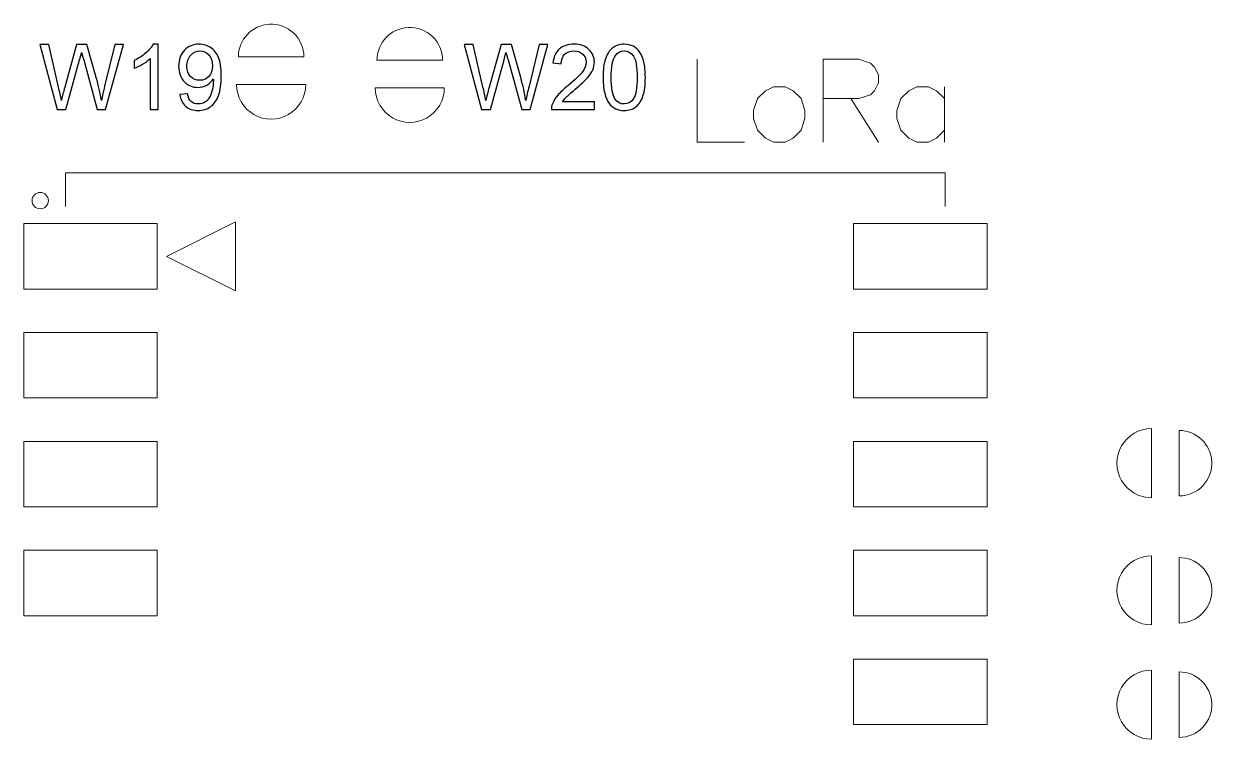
# Model space of a CAD drawing. Header units: millimetres. Extents: x -105 to 95, y -39 to 71.
# Drawn here: x -16.7 to 5.14, y -7.25 to 5.89 of the extents above; entities that cross this region are included whole.
import ezdxf

# ---------------------------------------------------------------- set-up
doc = ezdxf.new("R2010")
doc.units = ezdxf.units.MM
doc.header["$MEASUREMENT"] = 0
for name, color, linetype in [('Livello 1', 7, 'Continuous'), ('MultiLayer', 7, 'Continuous'), ('TopOverlay', 7, 'Continuous')]:
    doc.layers.add(name, color=color, linetype=linetype)

msp = doc.modelspace()

# ---------------------------------------------------------------- linework, layer by layer
at = {"layer": 'Livello 1', "color": 6, "lineweight": 9}
for points in [[(-12.1868, 5.8861), (-12.5073, 5.87), (-12.759, 5.6054), (-12.759, 5.2844), (-12.759, 5.2844), (-12.759, 5.2844), (-11.5542, 5.2844), (-11.5542, 5.2844), (-11.5542, 5.2844), (-11.5542, 5.4494), (-11.6219, 5.6072), (-11.7414, 5.7209), (-11.7414, 5.7209), (-11.861, 5.8346), (-12.022, 5.8943), (-12.1868, 5.8861)], [(-9.6385, 5.8258), (-9.959, 5.8097), (-10.2107, 5.5451), (-10.2107, 5.2241), (-10.2107, 5.2241), (-10.2107, 5.2241), (-9.0059, 5.2241), (-9.0059, 5.2241), (-9.0059, 5.2241), (-9.0059, 5.3891), (-9.0736, 5.5469), (-9.1931, 5.6606), (-9.1931, 5.6606), (-9.3127, 5.7743), (-9.4737, 5.834), (-9.6385, 5.8258)], [(-11.5216, 4.7764), (-11.5216, 4.7764), (-12.7916, 4.7764), (-12.7916, 4.7764), (-12.7916, 4.7764), (-12.7916, 4.5495), (-12.6706, 4.3399), (-12.4741, 4.2265), (-12.4741, 4.2265), (-12.2776, 4.113), (-12.0356, 4.113), (-11.8391, 4.2265), (-11.8391, 4.2265), (-11.6426, 4.3399), (-11.5216, 4.5495), (-11.5216, 4.7764)], [(-8.9733, 4.7161), (-8.9733, 4.7161), (-10.2433, 4.7161), (-10.2433, 4.7161), (-10.2433, 4.7161), (-10.2433, 4.4892), (-10.1223, 4.2796), (-9.9258, 4.1662), (-9.9258, 4.1662), (-9.7293, 4.0527), (-9.4873, 4.0527), (-9.2908, 4.1662), (-9.2908, 4.1662), (-9.0943, 4.2796), (-8.9733, 4.4892), (-8.9733, 4.7161)], [(4.0216, -2.8147), (4.0216, -2.8147), (4.0216, -1.5447), (4.0216, -1.5447), (4.0216, -1.5447), (3.7947, -1.5447), (3.5851, -1.6657), (3.4717, -1.8622), (3.4717, -1.8622), (3.3582, -2.0587), (3.3582, -2.3007), (3.4717, -2.4972), (3.4717, -2.4972), (3.5851, -2.6937), (3.7947, -2.8147), (4.0216, -2.8147)], [(5.1313, -2.1495), (5.1152, -1.829), (4.8506, -1.5773), (4.5296, -1.5773), (4.5296, -1.5773), (4.5296, -1.5773), (4.5296, -2.7821), (4.5296, -2.7821), (4.5296, -2.7821), (4.6946, -2.7821), (4.8524, -2.7144), (4.9661, -2.5949), (4.9661, -2.5949), (5.0798, -2.4753), (5.1395, -2.3143), (5.1313, -2.1495)], [(4.0216, -5.1513), (4.0216, -5.1513), (4.0216, -3.8813), (4.0216, -3.8813), (4.0216, -3.8813), (3.7947, -3.8813), (3.5851, -4.0023), (3.4717, -4.1988), (3.4717, -4.1988), (3.3582, -4.3953), (3.3582, -4.6373), (3.4717, -4.8338), (3.4717, -4.8338), (3.5851, -5.0303), (3.7947, -5.1513), (4.0216, -5.1513)], [(5.1313, -4.4861), (5.1152, -4.1656), (4.8506, -3.9139), (4.5296, -3.9139), (4.5296, -3.9139), (4.5296, -3.9139), (4.5296, -5.1187), (4.5296, -5.1187), (4.5296, -5.1187), (4.6946, -5.1187), (4.8524, -5.051), (4.9661, -4.9315), (4.9661, -4.9315), (5.0798, -4.8119), (5.1395, -4.6509), (5.1313, -4.4861)], [(4.0216, -7.2513), (4.0216, -7.2513), (4.0216, -5.9813), (4.0216, -5.9813), (4.0216, -5.9813), (3.7947, -5.9813), (3.5851, -6.1023), (3.4717, -6.2988), (3.4717, -6.2988), (3.3582, -6.4953), (3.3582, -6.7373), (3.4717, -6.9338), (3.4717, -6.9338), (3.5851, -7.1303), (3.7947, -7.2513), (4.0216, -7.2513)], [(5.1313, -6.5861), (5.1152, -6.2656), (4.8506, -6.0139), (4.5296, -6.0139), (4.5296, -6.0139), (4.5296, -6.0139), (4.5296, -7.2187), (4.5296, -7.2187), (4.5296, -7.2187), (4.6946, -7.2187), (4.8524, -7.151), (4.9661, -7.0315), (4.9661, -7.0315), (5.0798, -6.9119), (5.1395, -6.7509), (5.1313, -6.5861)]]:
    msp.add_open_spline(points, degree=3, knots=[0, 0, 0, 0, 0.2, 0.2, 0.2, 0.2, 0.4, 0.4, 0.4, 0.4, 0.6, 0.6, 0.6, 0.6, 1, 1, 1, 1], dxfattribs=at)
at = {"layer": 'MultiLayer', "lineweight": 9}
for points in [[(-15.9344, 3.1547), (-15.9344, 3.1547), (0.2329, 3.1547), (0.2329, 3.1547)], [(-15.9344, 2.5368), (-15.9344, 2.5368), (-15.9344, 3.1547), (-15.9344, 3.1547)], [(0.2329, 2.5365), (0.2329, 2.5365), (0.2329, 3.1547), (0.2329, 3.1547)], [(-16.7025, 2.2219), (-16.7025, 2.2219), (-16.7025, 1.0187), (-16.7025, 1.0187)], [(-14.2493, 2.2219), (-14.2493, 2.2219), (-16.7025, 2.2219), (-16.7025, 2.2219)], [(-14.2493, 1.0187), (-14.2493, 1.0187), (-14.2493, 2.2219), (-14.2493, 2.2219)], [(-12.8109, 2.2553), (-12.8109, 2.2553), (-14.0809, 1.6203), (-14.0809, 1.6203)], [(-12.8109, 0.9853), (-12.8109, 0.9853), (-12.8109, 2.2553), (-12.8109, 2.2553)], [(-1.4525, 2.2219), (-1.4525, 2.2219), (-1.4525, 1.0187), (-1.4525, 1.0187)], [(1.0007, 2.2219), (1.0007, 2.2219), (-1.4525, 2.2219), (-1.4525, 2.2219)], [(1.0007, 1.0187), (1.0007, 1.0187), (1.0007, 2.2219), (1.0007, 2.2219)], [(-14.0809, 1.6203), (-14.0809, 1.6203), (-12.8109, 0.9853), (-12.8109, 0.9853)], [(-16.7025, 1.0187), (-16.7025, 1.0187), (-14.2493, 1.0187), (-14.2493, 1.0187)], [(-1.4525, 1.0187), (-1.4525, 1.0187), (1.0007, 1.0187), (1.0007, 1.0187)], [(-16.7025, 0.2219), (-16.7025, 0.2219), (-16.7025, -0.9813), (-16.7025, -0.9813)], [(-14.2493, 0.2219), (-14.2493, 0.2219), (-16.7025, 0.2219), (-16.7025, 0.2219)], [(-14.2493, -0.9813), (-14.2493, -0.9813), (-14.2493, 0.2219), (-14.2493, 0.2219)], [(-1.4525, 0.2219), (-1.4525, 0.2219), (-1.4525, -0.9813), (-1.4525, -0.9813)], [(1.0007, 0.2219), (1.0007, 0.2219), (-1.4525, 0.2219), (-1.4525, 0.2219)], [(1.0007, -0.9813), (1.0007, -0.9813), (1.0007, 0.2219), (1.0007, 0.2219)], [(-16.7025, -0.9813), (-16.7025, -0.9813), (-14.2493, -0.9813), (-14.2493, -0.9813)], [(-1.4525, -0.9813), (-1.4525, -0.9813), (1.0007, -0.9813), (1.0007, -0.9813)], [(-16.7025, -1.7781), (-16.7025, -1.7781), (-16.7025, -2.9813), (-16.7025, -2.9813)], [(-14.2493, -1.7781), (-14.2493, -1.7781), (-16.7025, -1.7781), (-16.7025, -1.7781)], [(-14.2493, -2.9813), (-14.2493, -2.9813), (-14.2493, -1.7781), (-14.2493, -1.7781)], [(-1.4525, -1.7781), (-1.4525, -1.7781), (-1.4525, -2.9813), (-1.4525, -2.9813)], [(1.0007, -1.7781), (1.0007, -1.7781), (-1.4525, -1.7781), (-1.4525, -1.7781)], [(1.0007, -2.9813), (1.0007, -2.9813), (1.0007, -1.7781), (1.0007, -1.7781)], [(-16.7025, -2.9813), (-16.7025, -2.9813), (-14.2493, -2.9813), (-14.2493, -2.9813)], [(-1.4525, -2.9813), (-1.4525, -2.9813), (1.0007, -2.9813), (1.0007, -2.9813)], [(-16.7025, -3.7781), (-16.7025, -3.7781), (-16.7025, -4.9813), (-16.7025, -4.9813)], [(-14.2493, -3.7781), (-14.2493, -3.7781), (-16.7025, -3.7781), (-16.7025, -3.7781)], [(-14.2493, -4.9813), (-14.2493, -4.9813), (-14.2493, -3.7781), (-14.2493, -3.7781)], [(-1.4525, -3.7781), (-1.4525, -3.7781), (-1.4525, -4.9813), (-1.4525, -4.9813)], [(1.0007, -3.7781), (1.0007, -3.7781), (-1.4525, -3.7781), (-1.4525, -3.7781)], [(1.0007, -4.9813), (1.0007, -4.9813), (1.0007, -3.7781), (1.0007, -3.7781)], [(-16.7025, -4.9813), (-16.7025, -4.9813), (-14.2493, -4.9813), (-14.2493, -4.9813)], [(-1.4525, -4.9813), (-1.4525, -4.9813), (1.0007, -4.9813), (1.0007, -4.9813)], [(-1.4525, -5.7781), (-1.4525, -5.7781), (-1.4525, -6.9813), (-1.4525, -6.9813)], [(1.0007, -5.7781), (1.0007, -5.7781), (-1.4525, -5.7781), (-1.4525, -5.7781)], [(1.0007, -6.9813), (1.0007, -6.9813), (1.0007, -5.7781), (1.0007, -5.7781)], [(-1.4525, -6.9813), (-1.4525, -6.9813), (1.0007, -6.9813), (1.0007, -6.9813)]]:
    msp.add_open_spline(points, degree=3, dxfattribs=at)
msp.add_open_spline([(-16.2509, 2.6453), (-16.2509, 2.7282), (-16.3181, 2.7953), (-16.4009, 2.7953), (-16.4009, 2.7953), (-16.4837, 2.7953), (-16.5509, 2.7282), (-16.5509, 2.6453), (-16.5509, 2.6453), (-16.5509, 2.5625), (-16.4837, 2.4953), (-16.4009, 2.4953), (-16.4009, 2.4953), (-16.3181, 2.4953), (-16.2509, 2.5625), (-16.2509, 2.6453)], degree=3, knots=[0, 0, 0, 0, 0.2, 0.2, 0.2, 0.2, 0.4, 0.4, 0.4, 0.4, 0.6, 0.6, 0.6, 0.6, 1, 1, 1, 1], dxfattribs=at)
at = {"layer": 'TopOverlay', "color": 6}
for points, knots in [([(-16.0917, 4.3203), (-16.0917, 4.3203), (-16.4059, 5.5137), (-16.4059, 5.5137), (-16.4059, 5.5137), (-16.4059, 5.5137), (-16.242, 5.5137), (-16.242, 5.5137), (-16.242, 5.5137), (-16.242, 5.5137), (-16.0631, 4.7311), (-16.0631, 4.7311), (-16.0631, 4.7311), (-16.0437, 4.6492), (-16.0264, 4.5678), (-16.0117, 4.4872), (-16.0117, 4.4872), (-15.9803, 4.6145), (-15.962, 4.6878), (-15.9567, 4.7073), (-15.9567, 4.7073), (-15.9567, 4.7073), (-15.7312, 5.5137), (-15.7312, 5.5137), (-15.7312, 5.5137), (-15.7312, 5.5137), (-15.5409, 5.5137), (-15.5409, 5.5137), (-15.5409, 5.5137), (-15.5409, 5.5137), (-15.3698, 4.9095), (-15.3698, 4.9095), (-15.3698, 4.9095), (-15.3278, 4.7595), (-15.2967, 4.6186), (-15.2767, 4.4872), (-15.2767, 4.4872), (-15.2609, 4.5625), (-15.2406, 4.6489), (-15.2159, 4.7464), (-15.2159, 4.7464), (-15.2159, 4.7464), (-15.0295, 5.5137), (-15.0295, 5.5137), (-15.0295, 5.5137), (-15.0295, 5.5137), (-14.8709, 5.5137), (-14.8709, 5.5137), (-14.8709, 5.5137), (-14.8709, 5.5137), (-15.1975, 4.3203), (-15.1975, 4.3203), (-15.1975, 4.3203), (-15.1975, 4.3203), (-15.3512, 4.3203), (-15.3512, 4.3203), (-15.3512, 4.3203), (-15.3512, 4.3203), (-15.6014, 5.2295), (-15.6014, 5.2295), (-15.6014, 5.2295), (-15.6226, 5.3056), (-15.6353, 5.3523), (-15.6401, 5.3695), (-15.6401, 5.3695), (-15.6537, 5.315), (-15.6659, 5.2684), (-15.6764, 5.2298), (-15.6764, 5.2298), (-15.6764, 5.2298), (-15.9267, 4.3203), (-15.9267, 4.3203), (-15.9267, 4.3203), (-15.9267, 4.3203), (-16.0917, 4.3203), (-16.0917, 4.3203)], [0, 0, 0, 0, 0.05, 0.05, 0.05, 0.05, 0.1, 0.1, 0.1, 0.1, 0.15, 0.15, 0.15, 0.15, 0.2, 0.2, 0.2, 0.2, 0.25, 0.25, 0.25, 0.25, 0.3, 0.3, 0.3, 0.3, 0.35, 0.35, 0.35, 0.35, 0.4, 0.4, 0.4, 0.4, 0.45, 0.45, 0.45, 0.45, 0.5, 0.5, 0.5, 0.5, 0.55, 0.55, 0.55, 0.55, 0.6, 0.6, 0.6, 0.6, 0.65, 0.65, 0.65, 0.65, 0.7, 0.7, 0.7, 0.7, 0.75, 0.75, 0.75, 0.75, 0.8, 0.8, 0.8, 0.8, 0.85, 0.85, 0.85, 0.85, 0.9, 0.9, 0.9, 0.9, 1, 1, 1, 1]), ([(-14.2328, 4.3203), (-14.2328, 4.3203), (-14.3795, 4.3203), (-14.3795, 4.3203), (-14.3795, 4.3203), (-14.3795, 4.3203), (-14.3795, 5.2542), (-14.3795, 5.2542), (-14.3795, 5.2542), (-14.4147, 5.2203), (-14.4611, 5.1867), (-14.5183, 5.1531), (-14.5183, 5.1531), (-14.5756, 5.1195), (-14.6272, 5.0942), (-14.6728, 5.0775), (-14.6728, 5.0775), (-14.6728, 5.0775), (-14.6728, 5.2192), (-14.6728, 5.2192), (-14.6728, 5.2192), (-14.5909, 5.2575), (-14.5192, 5.3042), (-14.4578, 5.3592), (-14.4578, 5.3592), (-14.3964, 5.4139), (-14.3528, 5.467), (-14.3272, 5.5187), (-14.3272, 5.5187), (-14.3272, 5.5187), (-14.2328, 5.5187), (-14.2328, 5.5187), (-14.2328, 5.5187), (-14.2328, 5.5187), (-14.2328, 4.3203), (-14.2328, 4.3203)], [0, 0, 0, 0, 0.1, 0.1, 0.1, 0.1, 0.2, 0.2, 0.2, 0.2, 0.3, 0.3, 0.3, 0.3, 0.4, 0.4, 0.4, 0.4, 0.5, 0.5, 0.5, 0.5, 0.6, 0.6, 0.6, 0.6, 0.7, 0.7, 0.7, 0.7, 0.8, 0.8, 0.8, 0.8, 1, 1, 1, 1]), ([(-13.8341, 4.597), (-13.8341, 4.597), (-13.6941, 4.6086), (-13.6941, 4.6086), (-13.6941, 4.6086), (-13.6822, 4.5425), (-13.6594, 4.4947), (-13.6258, 4.465), (-13.6258, 4.465), (-13.5922, 4.4353), (-13.5491, 4.4203), (-13.4963, 4.4203), (-13.4963, 4.4203), (-13.4513, 4.4203), (-13.4119, 4.4306), (-13.3777, 4.4514), (-13.3777, 4.4514), (-13.3436, 4.472), (-13.3158, 4.4995), (-13.2944, 4.5342), (-13.2944, 4.5342), (-13.273, 4.5686), (-13.255, 4.6153), (-13.2402, 4.6739), (-13.2402, 4.6739), (-13.2255, 4.7325), (-13.2183, 4.7923), (-13.2183, 4.8531), (-13.2183, 4.8531), (-13.2183, 4.8595), (-13.2186, 4.8695), (-13.2191, 4.8825), (-13.2191, 4.8825), (-13.2483, 4.8359), (-13.2883, 4.7978), (-13.3388, 4.7689), (-13.3388, 4.7689), (-13.3894, 4.7398), (-13.4444, 4.7253), (-13.5033, 4.7253), (-13.5033, 4.7253), (-13.6019, 4.7253), (-13.6852, 4.7611), (-13.7536, 4.8328), (-13.7536, 4.8328), (-13.8216, 4.9042), (-13.8558, 4.9986), (-13.8558, 5.1159), (-13.8558, 5.1159), (-13.8558, 5.237), (-13.8202, 5.3342), (-13.7489, 5.4081), (-13.7489, 5.4081), (-13.6777, 5.4817), (-13.5886, 5.5187), (-13.4811, 5.5187), (-13.4811, 5.5187), (-13.4038, 5.5187), (-13.333, 5.4978), (-13.2686, 5.4559), (-13.2686, 5.4559), (-13.2044, 5.4142), (-13.1558, 5.3548), (-13.1225, 5.2773), (-13.1225, 5.2773), (-13.0891, 5.2), (-13.0724, 5.0881), (-13.0724, 4.9417), (-13.0724, 4.9417), (-13.0724, 4.7892), (-13.0888, 4.6678), (-13.1219, 4.5775), (-13.1219, 4.5775), (-13.155, 4.487), (-13.2044, 4.4184), (-13.2697, 4.3711), (-13.2697, 4.3711), (-13.335, 4.3239), (-13.4113, 4.3003), (-13.4991, 4.3003), (-13.4991, 4.3003), (-13.5925, 4.3003), (-13.6686, 4.3261), (-13.7277, 4.3781), (-13.7277, 4.3781), (-13.7866, 4.43), (-13.8222, 4.5031), (-13.8341, 4.597)], [0, 0, 0, 0, 0.0434783, 0.0434783, 0.0434783, 0.0434783, 0.0869565, 0.0869565, 0.0869565, 0.0869565, 0.1304348, 0.1304348, 0.1304348, 0.1304348, 0.173913, 0.173913, 0.173913, 0.173913, 0.2173913, 0.2173913, 0.2173913, 0.2173913, 0.2608696, 0.2608696, 0.2608696, 0.2608696, 0.3043478, 0.3043478, 0.3043478, 0.3043478, 0.3478261, 0.3478261, 0.3478261, 0.3478261, 0.3913043, 0.3913043, 0.3913043, 0.3913043, 0.4347826, 0.4347826, 0.4347826, 0.4347826, 0.4782609, 0.4782609, 0.4782609, 0.4782609, 0.5217391, 0.5217391, 0.5217391, 0.5217391, 0.5652174, 0.5652174, 0.5652174, 0.5652174, 0.6086957, 0.6086957, 0.6086957, 0.6086957, 0.6521739, 0.6521739, 0.6521739, 0.6521739, 0.6956522, 0.6956522, 0.6956522, 0.6956522, 0.7391304, 0.7391304, 0.7391304, 0.7391304, 0.7826087, 0.7826087, 0.7826087, 0.7826087, 0.826087, 0.826087, 0.826087, 0.826087, 0.8695652, 0.8695652, 0.8695652, 0.8695652, 0.9130435, 0.9130435, 0.9130435, 0.9130435, 1, 1, 1, 1]), ([(-8.2917, 4.3203), (-8.2917, 4.3203), (-8.6059, 5.5137), (-8.6059, 5.5137), (-8.6059, 5.5137), (-8.6059, 5.5137), (-8.442, 5.5137), (-8.442, 5.5137), (-8.442, 5.5137), (-8.442, 5.5137), (-8.2631, 4.7311), (-8.2631, 4.7311), (-8.2631, 4.7311), (-8.2437, 4.6492), (-8.2264, 4.5678), (-8.2117, 4.4872), (-8.2117, 4.4872), (-8.1803, 4.6145), (-8.162, 4.6878), (-8.1567, 4.7073), (-8.1567, 4.7073), (-8.1567, 4.7073), (-7.9312, 5.5137), (-7.9312, 5.5137), (-7.9312, 5.5137), (-7.9312, 5.5137), (-7.7409, 5.5137), (-7.7409, 5.5137), (-7.7409, 5.5137), (-7.7409, 5.5137), (-7.5698, 4.9095), (-7.5698, 4.9095), (-7.5698, 4.9095), (-7.5278, 4.7595), (-7.4967, 4.6186), (-7.4767, 4.4872), (-7.4767, 4.4872), (-7.4609, 4.5625), (-7.4406, 4.6489), (-7.4159, 4.7464), (-7.4159, 4.7464), (-7.4159, 4.7464), (-7.2295, 5.5137), (-7.2295, 5.5137), (-7.2295, 5.5137), (-7.2295, 5.5137), (-7.0709, 5.5137), (-7.0709, 5.5137), (-7.0709, 5.5137), (-7.0709, 5.5137), (-7.3975, 4.3203), (-7.3975, 4.3203), (-7.3975, 4.3203), (-7.3975, 4.3203), (-7.5512, 4.3203), (-7.5512, 4.3203), (-7.5512, 4.3203), (-7.5512, 4.3203), (-7.8014, 5.2295), (-7.8014, 5.2295), (-7.8014, 5.2295), (-7.8226, 5.3056), (-7.8353, 5.3523), (-7.8401, 5.3695), (-7.8401, 5.3695), (-7.8537, 5.315), (-7.8659, 5.2684), (-7.8764, 5.2298), (-7.8764, 5.2298), (-7.8764, 5.2298), (-8.1267, 4.3203), (-8.1267, 4.3203), (-8.1267, 4.3203), (-8.1267, 4.3203), (-8.2917, 4.3203), (-8.2917, 4.3203)], [0, 0, 0, 0, 0.05, 0.05, 0.05, 0.05, 0.1, 0.1, 0.1, 0.1, 0.15, 0.15, 0.15, 0.15, 0.2, 0.2, 0.2, 0.2, 0.25, 0.25, 0.25, 0.25, 0.3, 0.3, 0.3, 0.3, 0.35, 0.35, 0.35, 0.35, 0.4, 0.4, 0.4, 0.4, 0.45, 0.45, 0.45, 0.45, 0.5, 0.5, 0.5, 0.5, 0.55, 0.55, 0.55, 0.55, 0.6, 0.6, 0.6, 0.6, 0.65, 0.65, 0.65, 0.65, 0.7, 0.7, 0.7, 0.7, 0.75, 0.75, 0.75, 0.75, 0.8, 0.8, 0.8, 0.8, 0.85, 0.85, 0.85, 0.85, 0.9, 0.9, 0.9, 0.9, 1, 1, 1, 1]), ([(-6.2144, 4.4603), (-6.2144, 4.4603), (-6.2144, 4.3203), (-6.2144, 4.3203), (-6.2144, 4.3203), (-6.2144, 4.3203), (-7.0045, 4.3203), (-7.0045, 4.3203), (-7.0045, 4.3203), (-7.0056, 4.3556), (-6.9997, 4.3895), (-6.9872, 4.4222), (-6.9872, 4.4222), (-6.967, 4.4759), (-6.9345, 4.5289), (-6.8897, 4.5809), (-6.8897, 4.5809), (-6.845, 4.6328), (-6.7811, 4.6928), (-6.6981, 4.7609), (-6.6981, 4.7609), (-6.5689, 4.8673), (-6.4811, 4.9514), (-6.4353, 5.0136), (-6.4353, 5.0136), (-6.3892, 5.0759), (-6.3661, 5.1348), (-6.3661, 5.1903), (-6.3661, 5.1903), (-6.3661, 5.2484), (-6.387, 5.2973), (-6.4286, 5.3373), (-6.4286, 5.3373), (-6.4703, 5.377), (-6.5247, 5.397), (-6.5917, 5.397), (-6.5917, 5.397), (-6.6625, 5.397), (-6.7192, 5.3759), (-6.7617, 5.3337), (-6.7617, 5.3337), (-6.8042, 5.2917), (-6.8256, 5.2334), (-6.8261, 5.1587), (-6.8261, 5.1587), (-6.8261, 5.1587), (-6.9761, 5.1737), (-6.9761, 5.1737), (-6.9761, 5.1737), (-6.9659, 5.2859), (-6.927, 5.3714), (-6.8597, 5.4303), (-6.8597, 5.4303), (-6.7922, 5.4892), (-6.702, 5.5187), (-6.5883, 5.5187), (-6.5883, 5.5187), (-6.4739, 5.5187), (-6.3831, 5.487), (-6.3164, 5.4234), (-6.3164, 5.4234), (-6.2495, 5.3598), (-6.2161, 5.2809), (-6.2161, 5.187), (-6.2161, 5.187), (-6.2161, 5.1392), (-6.2258, 5.0923), (-6.2456, 5.0461), (-6.2456, 5.0461), (-6.265, 4.9998), (-6.2975, 4.9511), (-6.3428, 4.9), (-6.3428, 4.9), (-6.3883, 4.8492), (-6.4636, 4.7789), (-6.5686, 4.69), (-6.5686, 4.69), (-6.6567, 4.6161), (-6.7133, 4.5661), (-6.7383, 4.5397), (-6.7383, 4.5397), (-6.7633, 4.5134), (-6.7839, 4.487), (-6.8003, 4.4603), (-6.8003, 4.4603), (-6.8003, 4.4603), (-6.2144, 4.4603), (-6.2144, 4.4603)], [0, 0, 0, 0, 0.0434783, 0.0434783, 0.0434783, 0.0434783, 0.0869565, 0.0869565, 0.0869565, 0.0869565, 0.1304348, 0.1304348, 0.1304348, 0.1304348, 0.173913, 0.173913, 0.173913, 0.173913, 0.2173913, 0.2173913, 0.2173913, 0.2173913, 0.2608696, 0.2608696, 0.2608696, 0.2608696, 0.3043478, 0.3043478, 0.3043478, 0.3043478, 0.3478261, 0.3478261, 0.3478261, 0.3478261, 0.3913043, 0.3913043, 0.3913043, 0.3913043, 0.4347826, 0.4347826, 0.4347826, 0.4347826, 0.4782609, 0.4782609, 0.4782609, 0.4782609, 0.5217391, 0.5217391, 0.5217391, 0.5217391, 0.5652174, 0.5652174, 0.5652174, 0.5652174, 0.6086957, 0.6086957, 0.6086957, 0.6086957, 0.6521739, 0.6521739, 0.6521739, 0.6521739, 0.6956522, 0.6956522, 0.6956522, 0.6956522, 0.7391304, 0.7391304, 0.7391304, 0.7391304, 0.7826087, 0.7826087, 0.7826087, 0.7826087, 0.826087, 0.826087, 0.826087, 0.826087, 0.8695652, 0.8695652, 0.8695652, 0.8695652, 0.9130435, 0.9130435, 0.9130435, 0.9130435, 1, 1, 1, 1]), ([(-6.0558, 4.9092), (-6.0558, 5.05), (-6.0414, 5.1639), (-6.0125, 5.25), (-6.0125, 5.25), (-5.9833, 5.3364), (-5.9402, 5.4028), (-5.883, 5.4492), (-5.883, 5.4492), (-5.8261, 5.4956), (-5.7541, 5.5187), (-5.6675, 5.5187), (-5.6675, 5.5187), (-5.6036, 5.5187), (-5.5475, 5.5059), (-5.4988, 5.48), (-5.4988, 5.48), (-5.4505, 5.4542), (-5.4105, 5.417), (-5.3794, 5.3684), (-5.3794, 5.3684), (-5.3483, 5.32), (-5.3238, 5.2609), (-5.3061, 5.1912), (-5.3061, 5.1912), (-5.288, 5.1214), (-5.2791, 5.0273), (-5.2791, 4.9092), (-5.2791, 4.9092), (-5.2791, 4.7692), (-5.2936, 4.6559), (-5.3222, 4.5697), (-5.3222, 4.5697), (-5.3508, 4.4834), (-5.3938, 4.417), (-5.4511, 4.3703), (-5.4511, 4.3703), (-5.508, 4.3236), (-5.5802, 4.3003), (-5.6675, 4.3003), (-5.6675, 4.3003), (-5.7822, 4.3003), (-5.8725, 4.3411), (-5.938, 4.4231), (-5.938, 4.4231), (-6.0166, 4.5231), (-6.0558, 4.685), (-6.0558, 4.9092)], [0, 0, 0, 0, 0.0769231, 0.0769231, 0.0769231, 0.0769231, 0.1538462, 0.1538462, 0.1538462, 0.1538462, 0.2307692, 0.2307692, 0.2307692, 0.2307692, 0.3076923, 0.3076923, 0.3076923, 0.3076923, 0.3846154, 0.3846154, 0.3846154, 0.3846154, 0.4615385, 0.4615385, 0.4615385, 0.4615385, 0.5384615, 0.5384615, 0.5384615, 0.5384615, 0.6153846, 0.6153846, 0.6153846, 0.6153846, 0.6923077, 0.6923077, 0.6923077, 0.6923077, 0.7692308, 0.7692308, 0.7692308, 0.7692308, 0.8461538, 0.8461538, 0.8461538, 0.8461538, 1, 1, 1, 1]), ([(-13.2358, 5.1234), (-13.2358, 5.2073), (-13.258, 5.2739), (-13.3025, 5.3231), (-13.3025, 5.3231), (-13.3466, 5.3723), (-13.4005, 5.397), (-13.4638, 5.397), (-13.4638, 5.397), (-13.5294, 5.397), (-13.5861, 5.3706), (-13.6338, 5.3175), (-13.6338, 5.3175), (-13.6819, 5.2645), (-13.7058, 5.1956), (-13.7058, 5.1111), (-13.7058, 5.1111), (-13.7058, 5.0353), (-13.683, 4.9736), (-13.6377, 4.9264), (-13.6377, 4.9264), (-13.5922, 4.8789), (-13.5355, 4.8553), (-13.468, 4.8553), (-13.468, 4.8553), (-13.4002, 4.8553), (-13.3447, 4.8789), (-13.3011, 4.9264), (-13.3011, 4.9264), (-13.2575, 4.9736), (-13.2358, 5.0395), (-13.2358, 5.1234)], [0, 0, 0, 0, 0.1111111, 0.1111111, 0.1111111, 0.1111111, 0.2222222, 0.2222222, 0.2222222, 0.2222222, 0.3333333, 0.3333333, 0.3333333, 0.3333333, 0.4444444, 0.4444444, 0.4444444, 0.4444444, 0.5555556, 0.5555556, 0.5555556, 0.5555556, 0.6666667, 0.6666667, 0.6666667, 0.6666667, 0.7777778, 0.7777778, 0.7777778, 0.7777778, 1, 1, 1, 1]), ([(-5.9058, 4.9086), (-5.9058, 4.7123), (-5.883, 4.5817), (-5.8372, 4.5172), (-5.8372, 4.5172), (-5.7913, 4.4525), (-5.7347, 4.4203), (-5.6675, 4.4203), (-5.6675, 4.4203), (-5.6002, 4.4203), (-5.5436, 4.4528), (-5.4977, 4.5175), (-5.4977, 4.5175), (-5.4519, 4.5825), (-5.4291, 4.7128), (-5.4291, 4.9086), (-5.4291, 4.9086), (-5.4291, 5.105), (-5.4519, 5.2356), (-5.4977, 5.3), (-5.4977, 5.3), (-5.5433, 5.3648), (-5.6005, 5.397), (-5.6691, 5.397), (-5.6691, 5.397), (-5.7363, 5.397), (-5.7902, 5.3684), (-5.8305, 5.3114), (-5.8305, 5.3114), (-5.8808, 5.2389), (-5.9058, 5.1045), (-5.9058, 4.9086)], [0, 0, 0, 0, 0.1111111, 0.1111111, 0.1111111, 0.1111111, 0.2222222, 0.2222222, 0.2222222, 0.2222222, 0.3333333, 0.3333333, 0.3333333, 0.3333333, 0.4444444, 0.4444444, 0.4444444, 0.4444444, 0.5555556, 0.5555556, 0.5555556, 0.5555556, 0.6666667, 0.6666667, 0.6666667, 0.6666667, 0.7777778, 0.7777778, 0.7777778, 0.7777778, 1, 1, 1, 1])]:
    msp.add_open_spline(points, degree=3, knots=knots, dxfattribs=at)
at = {"layer": 'TopOverlay', "color": 6, "lineweight": 9}
for points in [[(-4.3259, 5.244), (-4.3259, 5.244), (-4.3259, 3.7203), (-4.3259, 3.7203)], [(-2.0114, 5.244), (-2.0114, 5.244), (-2.0114, 3.7203), (-2.0114, 3.7203)], [(-2.0114, 5.244), (-2.0114, 5.244), (-1.3584, 5.244), (-1.3584, 5.244)], [(-1.3584, 5.244), (-1.3584, 5.244), (-1.1407, 5.1714), (-1.1407, 5.1714)], [(-1.1407, 5.1714), (-1.1407, 5.1714), (-1.0681, 5.0989), (-1.0681, 5.0989)], [(-1.0681, 5.0989), (-1.0681, 5.0989), (-0.9956, 4.9538), (-0.9956, 4.9538)], [(-0.9956, 4.8087), (-0.9956, 4.8087), (-1.0681, 4.6635), (-1.0681, 4.6635)], [(-0.9956, 4.9538), (-0.9956, 4.9538), (-0.9956, 4.8087), (-0.9956, 4.8087)], [(-3.0707, 4.6635), (-3.0707, 4.6635), (-3.2158, 4.5184), (-3.2158, 4.5184)], [(-2.9256, 4.7361), (-2.9256, 4.7361), (-3.0707, 4.6635), (-3.0707, 4.6635)], [(-2.7079, 4.7361), (-2.7079, 4.7361), (-2.9256, 4.7361), (-2.9256, 4.7361)], [(-2.5628, 4.6635), (-2.5628, 4.6635), (-2.7079, 4.7361), (-2.7079, 4.7361)], [(-2.4177, 4.5184), (-2.4177, 4.5184), (-2.5628, 4.6635), (-2.5628, 4.6635)], [(-1.1407, 4.591), (-1.1407, 4.591), (-1.3584, 4.5184), (-1.3584, 4.5184)], [(-1.0681, 4.6635), (-1.0681, 4.6635), (-1.1407, 4.591), (-1.1407, 4.591)], [(-0.4369, 4.6635), (-0.4369, 4.6635), (-0.582, 4.5184), (-0.582, 4.5184)], [(-0.2918, 4.7361), (-0.2918, 4.7361), (-0.4369, 4.6635), (-0.4369, 4.6635)], [(-0.0741, 4.7361), (-0.0741, 4.7361), (-0.2918, 4.7361), (-0.2918, 4.7361)], [(0.071, 4.6635), (0.071, 4.6635), (-0.0741, 4.7361), (-0.0741, 4.7361)], [(0.2161, 4.5184), (0.2161, 4.5184), (0.071, 4.6635), (0.071, 4.6635)], [(0.2161, 4.7361), (0.2161, 4.7361), (0.2161, 3.7203), (0.2161, 3.7203)], [(-3.2158, 4.5184), (-3.2158, 4.5184), (-3.2884, 4.3008), (-3.2884, 4.3008)], [(-2.3451, 4.3008), (-2.3451, 4.3008), (-2.4177, 4.5184), (-2.4177, 4.5184)], [(-1.3584, 4.5184), (-1.3584, 4.5184), (-2.0114, 4.5184), (-2.0114, 4.5184)], [(-1.5035, 4.5184), (-1.5035, 4.5184), (-0.9956, 3.7203), (-0.9956, 3.7203)], [(-0.582, 4.5184), (-0.582, 4.5184), (-0.6546, 4.3008), (-0.6546, 4.3008)], [(-3.2884, 4.3008), (-3.2884, 4.3008), (-3.2884, 4.1556), (-3.2884, 4.1556)], [(-3.2884, 4.1556), (-3.2884, 4.1556), (-3.2158, 3.938), (-3.2158, 3.938)], [(-2.4177, 3.938), (-2.4177, 3.938), (-2.3451, 4.1556), (-2.3451, 4.1556)], [(-2.3451, 4.1556), (-2.3451, 4.1556), (-2.3451, 4.3008), (-2.3451, 4.3008)], [(-0.6546, 4.3008), (-0.6546, 4.3008), (-0.6546, 4.1556), (-0.6546, 4.1556)], [(-0.6546, 4.1556), (-0.6546, 4.1556), (-0.582, 3.938), (-0.582, 3.938)], [(-3.2158, 3.938), (-3.2158, 3.938), (-3.0707, 3.7929), (-3.0707, 3.7929)], [(-2.5628, 3.7929), (-2.5628, 3.7929), (-2.4177, 3.938), (-2.4177, 3.938)], [(-0.582, 3.938), (-0.582, 3.938), (-0.4369, 3.7929), (-0.4369, 3.7929)], [(0.071, 3.7929), (0.071, 3.7929), (0.2161, 3.938), (0.2161, 3.938)], [(-4.3259, 3.7203), (-4.3259, 3.7203), (-3.4552, 3.7203), (-3.4552, 3.7203)], [(-3.0707, 3.7929), (-3.0707, 3.7929), (-2.9256, 3.7203), (-2.9256, 3.7203)], [(-2.9256, 3.7203), (-2.9256, 3.7203), (-2.7079, 3.7203), (-2.7079, 3.7203)], [(-2.7079, 3.7203), (-2.7079, 3.7203), (-2.5628, 3.7929), (-2.5628, 3.7929)], [(-0.4369, 3.7929), (-0.4369, 3.7929), (-0.2918, 3.7203), (-0.2918, 3.7203)], [(-0.2918, 3.7203), (-0.2918, 3.7203), (-0.0741, 3.7203), (-0.0741, 3.7203)], [(-0.0741, 3.7203), (-0.0741, 3.7203), (0.071, 3.7929), (0.071, 3.7929)]]:
    msp.add_open_spline(points, degree=3, dxfattribs=at)

doc.saveas('drawing.dxf')
